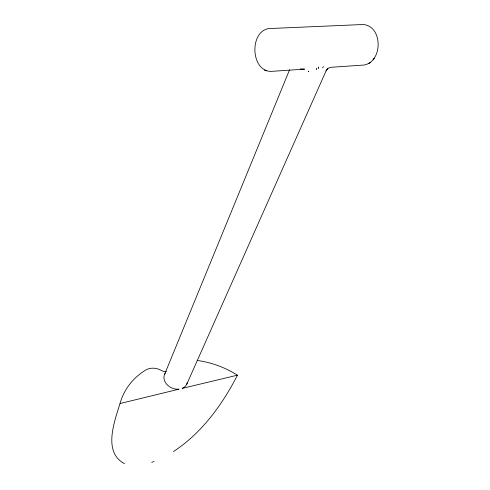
<?xml version="1.0" encoding="UTF-8"?>
<svg xmlns="http://www.w3.org/2000/svg" width="490" height="490" viewBox="0 0 490 490"><rect width="100%" height="100%" fill="white"/><g stroke="black" fill="none" stroke-linecap="round" stroke-linejoin="round"><path stroke-width="0.73" d="M323.474 66.665L322.555 67.804M318.261 68.251L318.445 68.208C318.825 65.587 318.126 69.157 318.322 67.718L318.482 67.075M166.514 371.494A4.024 3.154 21.9 0 1 163.501 371.396A13.163 10.247 21.9 0 1 161.216 370.354A14.271 11.331 21.5 0 0 145.775 370.011A83.735 68.006 27.3 0 0 120.019 403.533C114.495 421.584 102.631 452.013 124.436 463.669M164.56 374.427L289.572 69.782M186.764 384.209L326.401 70.162L326.046 70.885M327.865 68.514L326.328 70.309L328.539 68.061L331.013 67.295L364.235 65.017C383.002 61.415 382.898 25.97 363.066 24.506L268.398 28.592C249.422 32.144 250.721 70.431 270.529 71.418L304.608 69.145L300.358 68.888M373.043 59.89L373.607 59.112M373.754 58.91L374.28 58.175M173.46 451.529C199.326 434.655 218.687 409.542 233.454 382.751A618.472 292.775 -13.3 0 0 237.442 375.168A83.735 68.006 27.3 0 0 197.329 360.481M368.799 63.535L369.356 63.173M369.742 62.922L370.281 62.573M151.735 462.327L154.007 461.513M316.264 69.059L316.497 68.729L316.534 69.249L316.246 68.802M120.019 403.533L179.04 389.164A12.134 9.561 23.2 0 1 166.643 384.197A12.134 9.561 23.2 0 1 165.222 373.209M237.442 375.168L182.127 388.423A12.134 9.561 23.2 0 0 187.37 382.255M264.361 70.088L265.115 70.419M265.488 70.591L266.266 70.934M308.614 71.215L308.7 71.681L308.614 71.215"/></g></svg>
